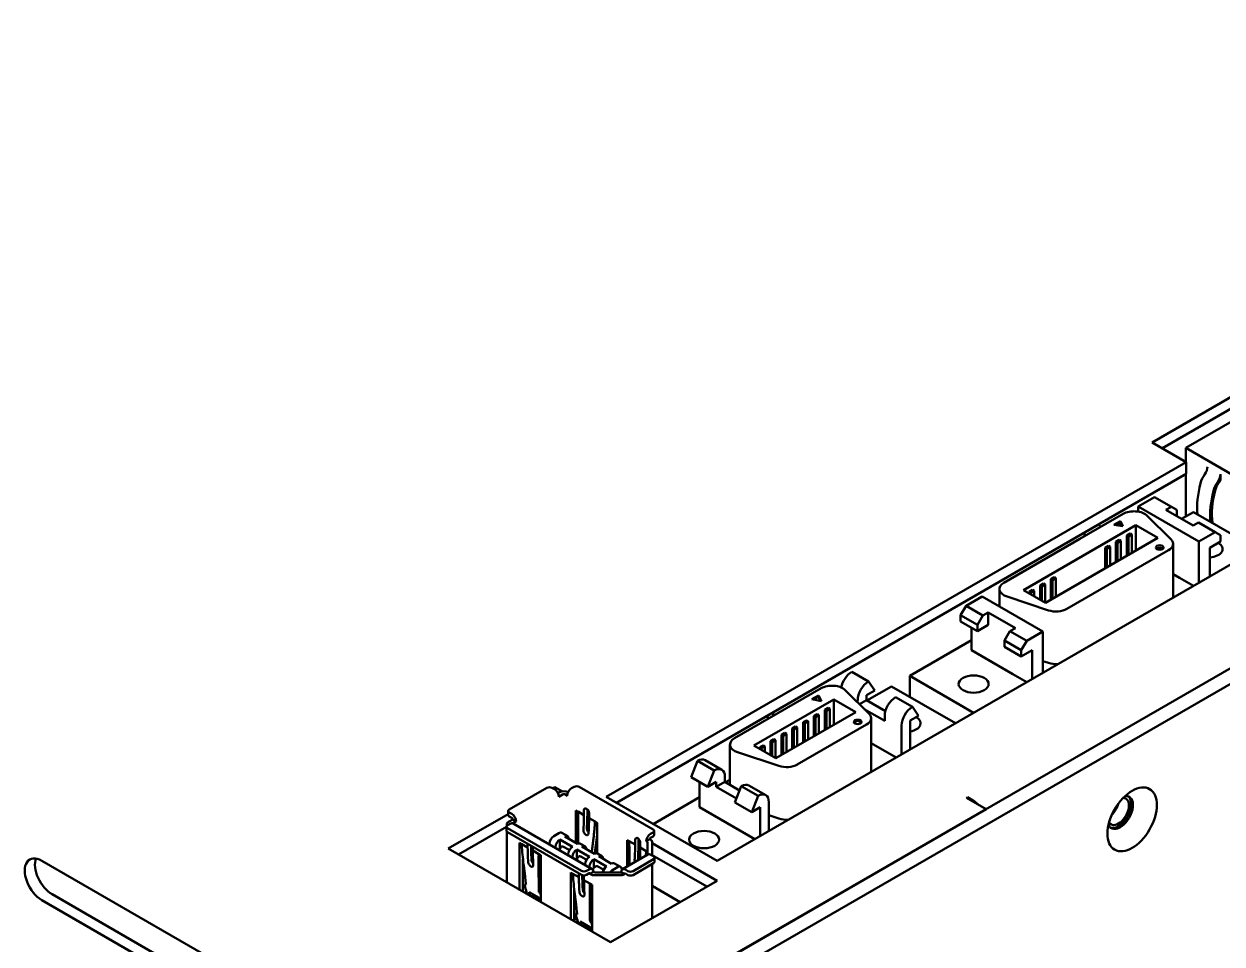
# Model space of a CAD drawing. Header units: millimetres. Extents: x 2121 to 4904, y 892 to 1933.
# Drawn here: x 3026 to 3100.4, y 1658.7 to 1715.9 of the extents above; entities that cross this region are included whole.
import ezdxf

# ---------------------------------------------------------------- set-up
doc = ezdxf.new("R2010")
doc.units = ezdxf.units.MM
doc.header["$LTSCALE"] = 1.8
doc.layers.add('외형선(ISO)', color=7, linetype='Continuous', lineweight=50)

msp = doc.modelspace()

# ---------------------------------------------------------------- linework, layer by layer
at = {"layer": '외형선(ISO)', "color": 7}
for p, q in [((3069.485, 1657.741), (3170.301, 1715.947)), ((3070.333, 1657.251), (3171.149, 1715.457)), ((3096.081, 1689.937), (3116.233, 1701.572)), ((3116.233, 1700.837), (3096.717, 1689.569)), ((3125.249, 1696.367), (3069.034, 1663.911)), ((3098.167, 1689.586), (3101.198, 1691.336)), ((3098.202, 1688.712), (3096.081, 1689.937)), ((3098.167, 1689.586), (3105.01, 1685.635)), ((3098.167, 1688.732), (3098.167, 1689.586)), ((3062.14, 1667.891), (3098.202, 1688.712)), ((3098.202, 1687.977), (3098.202, 1688.712)), ((3098.202, 1687.977), (3062.776, 1667.524)), ((3098.167, 1685.322), (3098.167, 1687.957)), ((3100.322, 1687.953), (3100.322, 1687.598)), ((3095.219, 1685.954), (3096.229, 1686.537)), ((3097.273, 1685.934), (3096.229, 1686.537)), ((3091.582, 1683.932), (3094.276, 1685.487)), ((3098.991, 1683.776), (3095.219, 1685.954)), ((3095.219, 1685.626), (3095.219, 1685.954)), ((3095.775, 1685.373), (3097.254, 1683.894)), ((3096.937, 1685.74), (3097.273, 1685.934)), ((3096.937, 1685.74), (3098.62, 1684.768)), ((3097.273, 1685.934), (3097.61, 1685.74)), ((3097.61, 1685.74), (3097.61, 1685.351)), ((3098.654, 1685.604), (3097.913, 1685.176)), ((3101.762, 1683.809), (3098.654, 1685.604)), ((3088.08, 1680.754), (3095.066, 1684.787)), ((3094.111, 1685.041), (3093.702, 1684.805)), ((3094.26, 1684.719), (3093.702, 1684.805)), ((3094.111, 1684.885), (3093.915, 1684.772)), ((3094.111, 1685.041), (3094.26, 1684.719)), ((3094.111, 1684.885), (3094.111, 1685.041)), ((3094.111, 1684.885), (3094.182, 1684.731)), ((3095.066, 1684.787), (3096.432, 1683.998)), ((3095.066, 1684.787), (3095.066, 1683.21)), ((3098.957, 1684.962), (3098.62, 1684.768)), ((3100.001, 1684.359), (3098.957, 1684.962)), ((3086.868, 1681.21), (3091.582, 1683.932)), ((3096.432, 1683.998), (3089.446, 1679.965)), ((3091.881, 1684.104), (3091.881, 1684.328)), ((3093.824, 1683.759), (3094.036, 1683.881)), ((3094.036, 1683.881), (3094.142, 1683.82)), ((3094.498, 1684.148), (3094.709, 1684.27)), ((3094.498, 1682.882), (3094.498, 1684.148)), ((3094.604, 1684.087), (3094.498, 1684.148)), ((3094.815, 1684.209), (3094.604, 1684.087)), ((3094.604, 1682.943), (3094.604, 1684.087)), ((3094.709, 1684.27), (3094.815, 1684.209)), ((3094.815, 1684.209), (3094.815, 1683.065)), ((3098.991, 1683.776), (3100.001, 1684.359)), ((3100.001, 1684.359), (3100.338, 1684.165)), ((3100.338, 1684.165), (3100.338, 1683.776)), ((3093.151, 1683.37), (3093.362, 1683.493)), ((3093.151, 1682.104), (3093.151, 1683.37)), ((3093.257, 1683.309), (3093.151, 1683.37)), ((3093.468, 1683.432), (3093.257, 1683.309)), ((3093.257, 1682.165), (3093.257, 1683.309)), ((3093.362, 1683.493), (3093.468, 1683.432)), ((3093.468, 1683.432), (3093.468, 1682.287)), ((3093.824, 1682.493), (3093.824, 1683.759)), ((3093.93, 1683.698), (3093.824, 1683.759)), ((3094.142, 1683.82), (3093.93, 1683.698)), ((3093.93, 1682.554), (3093.93, 1683.698)), ((3094.142, 1683.82), (3094.142, 1682.676)), ((3097.102, 1683.23), (3094.95, 1681.987)), ((3097.381, 1680.353), (3097.381, 1683.619)), ((3098.991, 1681.207), (3098.991, 1683.776)), ((3100.338, 1683.776), (3099.664, 1683.387)), ((3099.664, 1683.387), (3099.664, 1681.595)), ((3094.95, 1681.987), (3090.777, 1679.578)), ((3097.788, 1681.515), (3097.381, 1681.75)), ((3089.11, 1681.037), (3089.321, 1681.159)), ((3089.11, 1681.037), (3089.215, 1680.976)), ((3089.11, 1680.159), (3089.11, 1681.037)), ((3089.215, 1680.976), (3089.427, 1681.098)), ((3089.215, 1680.976), (3089.215, 1680.098)), ((3089.427, 1681.098), (3089.321, 1681.159)), ((3089.427, 1679.976), (3089.427, 1681.098)), ((3089.783, 1681.426), (3089.995, 1681.548)), ((3089.889, 1681.365), (3089.783, 1681.426)), ((3089.783, 1680.16), (3089.783, 1681.426)), ((3090.1, 1681.487), (3089.889, 1681.365)), ((3089.889, 1680.221), (3089.889, 1681.365)), ((3089.995, 1681.548), (3090.1, 1681.487)), ((3090.1, 1681.487), (3090.1, 1680.343)), ((3098.657, 1681.014), (3097.788, 1681.515)), ((3084.51, 1679.771), (3085.52, 1680.354)), ((3085.52, 1680.354), (3089.292, 1678.177)), ((3086.589, 1679.737), (3086.589, 1680.821)), ((3089.627, 1679.49), (3087.065, 1680.344)), ((3089.446, 1679.965), (3088.08, 1680.754)), ((3088.436, 1680.648), (3088.648, 1680.771)), ((3088.436, 1680.648), (3088.542, 1680.587)), ((3088.436, 1680.548), (3088.436, 1680.648)), ((3088.542, 1680.587), (3088.753, 1680.71)), ((3088.542, 1680.587), (3088.542, 1680.487)), ((3088.753, 1680.71), (3088.648, 1680.771)), ((3088.753, 1680.365), (3088.753, 1680.71)), ((3084.173, 1679.188), (3084.51, 1679.771)), ((3084.51, 1679.771), (3085.554, 1679.168)), ((3085.217, 1678.585), (3084.173, 1679.188)), ((3084.173, 1678.799), (3084.173, 1679.188)), ((3084.173, 1678.799), (3085.217, 1678.196)), ((3085.554, 1679.168), (3085.217, 1678.585)), ((3085.554, 1679.168), (3085.891, 1679.363)), ((3087.575, 1678.39), (3085.891, 1679.363)), ((3085.891, 1679.363), (3085.891, 1678.585)), ((3084.847, 1677.01), (3084.847, 1678.41)), ((3085.217, 1678.196), (3085.217, 1678.585)), ((3085.891, 1678.585), (3085.217, 1678.196)), ((3087.238, 1678.196), (3086.901, 1677.613)), ((3087.575, 1678.39), (3087.238, 1678.196)), ((3087.238, 1678.196), (3088.282, 1677.593)), ((3088.282, 1677.593), (3089.292, 1678.177)), ((3089.292, 1678.177), (3089.292, 1675.607)), ((3084.847, 1677.632), (3081.008, 1675.416)), ((3086.901, 1677.613), (3086.901, 1677.224)), ((3087.945, 1677.01), (3086.901, 1677.613)), ((3087.945, 1676.621), (3086.901, 1677.224)), ((3087.945, 1677.01), (3088.282, 1677.593)), ((3087.416, 1675.527), (3084.847, 1677.01)), ((3087.945, 1676.621), (3087.945, 1677.01)), ((3088.619, 1677.01), (3087.945, 1676.621)), ((3088.619, 1675.218), (3088.619, 1677.01)), ((3077.404, 1675.668), (3078.448, 1675.065)), ((3089.627, 1676.224), (3089.292, 1676.336)), ((3078.448, 1675.065), (3078.836, 1674.512)), ((3081.008, 1675.416), (3084.116, 1673.621)), ((3081.008, 1675.416), (3081.008, 1674.114)), ((3088.285, 1675.025), (3087.416, 1675.527)), ((3070.114, 1671.537), (3075.503, 1674.648)), ((3074.929, 1673.966), (3075.333, 1674.199)), ((3075.333, 1674.199), (3075.535, 1673.849)), ((3075.333, 1674.121), (3075.333, 1674.199)), ((3077.001, 1674.534), (3078.48, 1673.055)), ((3078.836, 1674.512), (3078.313, 1674.21)), ((3078.313, 1674.21), (3078.313, 1673.899)), ((3078.347, 1673.879), (3079.88, 1674.765)), ((3079.88, 1674.765), (3083.857, 1672.469)), ((3071.327, 1671.081), (3076.292, 1673.948)), ((3075.535, 1673.849), (3074.929, 1673.966)), ((3075.03, 1673.946), (3075.333, 1674.121)), ((3075.333, 1674.121), (3075.484, 1673.859)), ((3075.724, 1673.309), (3075.936, 1673.431)), ((3075.936, 1673.431), (3076.041, 1673.37)), ((3076.292, 1673.948), (3076.292, 1672.371)), ((3076.292, 1673.948), (3077.658, 1673.159)), ((3077.774, 1673.761), (3077.774, 1673.899)), ((3078.313, 1673.899), (3077.884, 1673.651)), ((3078.313, 1673.899), (3079.498, 1673.214)), ((3081.175, 1673.49), (3080.131, 1674.093)), ((3081.564, 1672.937), (3081.175, 1673.49)), ((3084.116, 1673.621), (3084.984, 1673.12)), ((3072.084, 1672.898), (3072.277, 1672.786)), ((3072.524, 1672.929), (3072.524, 1673.152)), ((3077.658, 1673.159), (3072.693, 1670.293)), ((3075.051, 1672.92), (3075.262, 1673.042)), ((3075.051, 1672.92), (3075.156, 1672.859)), ((3075.051, 1671.654), (3075.051, 1672.92)), ((3075.156, 1672.859), (3075.368, 1672.981)), ((3075.156, 1671.715), (3075.156, 1672.859)), ((3075.262, 1673.042), (3075.368, 1672.981)), ((3075.368, 1672.981), (3075.368, 1671.837)), ((3075.724, 1673.309), (3075.83, 1673.248)), ((3075.724, 1672.043), (3075.724, 1673.309)), ((3075.83, 1673.248), (3076.041, 1673.37)), ((3075.83, 1672.104), (3075.83, 1673.248)), ((3076.041, 1673.37), (3076.041, 1672.226)), ((3079.458, 1672.615), (3078.185, 1673.35)), ((3078.608, 1669.514), (3078.608, 1672.78)), ((3079.458, 1672.926), (3079.458, 1672.615)), ((3081.041, 1672.635), (3081.564, 1672.937)), ((3073.704, 1672.143), (3073.915, 1672.265)), ((3073.704, 1672.143), (3073.809, 1672.082)), ((3073.704, 1670.876), (3073.704, 1672.143)), ((3073.809, 1672.082), (3074.021, 1672.204)), ((3073.809, 1670.938), (3073.809, 1672.082)), ((3073.915, 1672.265), (3074.021, 1672.204)), ((3074.021, 1672.204), (3074.021, 1671.06)), ((3078.329, 1672.391), (3074.023, 1669.905)), ((3074.377, 1672.531), (3074.589, 1672.654)), ((3074.377, 1672.531), (3074.483, 1672.47)), ((3074.377, 1671.265), (3074.377, 1672.531)), ((3074.483, 1672.47), (3074.694, 1672.593)), ((3074.483, 1671.326), (3074.483, 1672.47)), ((3074.589, 1672.654), (3074.694, 1672.593)), ((3074.694, 1672.593), (3074.694, 1671.449)), ((3080.502, 1672.324), (3080.502, 1670.532)), ((3081.041, 1672.635), (3081.041, 1670.843)), ((3072.357, 1671.365), (3072.568, 1671.487)), ((3072.357, 1671.365), (3072.462, 1671.304)), ((3072.357, 1670.487), (3072.357, 1671.365)), ((3072.462, 1671.304), (3072.674, 1671.426)), ((3072.462, 1670.426), (3072.462, 1671.304)), ((3072.568, 1671.487), (3072.674, 1671.426)), ((3072.674, 1671.426), (3072.674, 1670.304)), ((3073.03, 1671.754), (3073.242, 1671.876)), ((3073.03, 1671.754), (3073.136, 1671.693)), ((3073.03, 1670.488), (3073.03, 1671.754)), ((3073.136, 1671.693), (3073.347, 1671.815)), ((3073.136, 1670.549), (3073.136, 1671.693)), ((3073.242, 1671.876), (3073.347, 1671.815)), ((3073.347, 1671.815), (3073.347, 1670.671)), ((3078.608, 1671.24), (3080.168, 1670.339)), ((3069.835, 1668.648), (3069.835, 1671.148)), ((3072.874, 1669.818), (3070.312, 1670.672)), ((3072.693, 1670.293), (3071.327, 1671.081)), ((3071.683, 1670.976), (3071.895, 1671.098)), ((3071.683, 1670.976), (3071.789, 1670.915)), ((3071.683, 1670.876), (3071.683, 1670.976)), ((3071.789, 1670.915), (3072, 1671.037)), ((3071.789, 1670.815), (3071.789, 1670.915)), ((3071.895, 1671.098), (3072, 1671.037)), ((3072, 1671.037), (3072, 1670.693)), ((3067.42, 1669.126), (3067.809, 1670.128)), ((3067.809, 1670.128), (3068.853, 1669.526)), ((3069.329, 1669.573), (3068.285, 1670.176)), ((3068.464, 1668.524), (3067.42, 1669.126)), ((3068.853, 1669.526), (3068.464, 1668.524)), ((3069.527, 1669.137), (3069.527, 1668.826)), ((3069.56, 1668.806), (3069.835, 1668.965)), ((3056.121, 1667.111), (3058.454, 1668.458)), ((3058.931, 1668.366), (3058.772, 1668.458)), ((3058.825, 1668.427), (3058.958, 1668.504)), ((3058.958, 1668.504), (3059.418, 1668.238)), ((3058.958, 1668.504), (3058.958, 1668.349)), ((3060.151, 1668.519), (3059.992, 1668.427)), ((3060.469, 1668.519), (3065.057, 1665.871)), ((3067.944, 1668.824), (3067.944, 1667.251)), ((3068.988, 1668.826), (3068.464, 1668.524)), ((3068.988, 1668.515), (3069.527, 1668.826)), ((3068.988, 1668.515), (3068.988, 1668.826)), ((3070.241, 1667.791), (3068.988, 1668.515)), ((3069.527, 1668.826), (3070.438, 1668.299)), ((3070.148, 1667.551), (3070.537, 1668.554)), ((3071.581, 1667.951), (3070.537, 1668.554)), ((3072.057, 1667.998), (3071.013, 1668.601)), ((3059.25, 1668.182), (3059.143, 1668.121)), ((3059.462, 1668.06), (3059.196, 1667.907)), ((3059.727, 1667.968), (3059.568, 1668.06)), ((3069.034, 1663.911), (3062.14, 1667.891)), ((3065.058, 1666.207), (3067.944, 1667.873)), ((3071.192, 1666.949), (3070.148, 1667.551)), ((3071.581, 1667.951), (3071.192, 1666.949)), ((3072.254, 1665.77), (3072.254, 1667.562)), ((3084.546, 1667.845), (3084.599, 1667.876)), ((3085.766, 1667.141), (3084.546, 1667.845)), ((3084.599, 1667.876), (3084.918, 1667.692)), ((3084.599, 1667.815), (3084.599, 1667.876)), ((3052.329, 1664.676), (3056.055, 1666.828)), ((3056.055, 1667.019), (3056.055, 1666.774)), ((3056.28, 1666.835), (3056.121, 1666.927)), ((3060.257, 1667.049), (3060.257, 1665.026)), ((3060.39, 1666.973), (3060.257, 1667.049)), ((3060.761, 1666.762), (3060.39, 1666.976)), ((3060.761, 1667.065), (3060.761, 1666.762)), ((3060.973, 1667.115), (3060.973, 1666.881)), ((3061.079, 1666.578), (3061.079, 1666.881)), ((3071.381, 1665.266), (3067.944, 1667.251)), ((3085.766, 1667.141), (3069.22, 1657.588)), ((3071.192, 1666.949), (3071.716, 1667.251)), ((3071.716, 1665.459), (3071.716, 1667.251)), ((3072.874, 1666.552), (3072.254, 1666.758)), ((3055.949, 1666.032), (3052.965, 1664.309)), ((3055.949, 1666.039), (3055.949, 1665.794)), ((3055.958, 1666.192), (3055.958, 1666.076)), ((3056.015, 1666.131), (3056.174, 1666.223)), ((3056.068, 1666.345), (3056.333, 1666.498)), ((3056.28, 1666.59), (3056.121, 1666.682)), ((3056.545, 1666.376), (3056.333, 1666.498)), ((3056.333, 1666.253), (3056.545, 1666.376)), ((3056.361, 1666.241), (3061.267, 1663.409)), ((3061.078, 1666.545), (3060.967, 1666.609)), ((3061.45, 1666.364), (3061.079, 1666.578)), ((3061.448, 1666.331), (3061.448, 1666.331)), ((3061.583, 1666.284), (3061.45, 1666.361)), ((3061.45, 1666.361), (3061.45, 1666.361)), ((3061.583, 1664.383), (3061.583, 1666.284)), ((3055.958, 1665.757), (3055.958, 1662.581)), ((3056.015, 1665.947), (3060.602, 1663.299)), ((3056.015, 1665.702), (3060.602, 1663.054)), ((3059.194, 1665.639), (3058.881, 1665.459)), ((3060.048, 1664.785), (3059.252, 1665.244)), ((3059.252, 1664.606), (3059.252, 1665.244)), ((3059.381, 1665.658), (3059.753, 1665.444)), ((3060.361, 1664.966), (3059.565, 1665.425)), ((3063.943, 1664.925), (3063.943, 1665.228)), ((3064.155, 1665.044), (3064.155, 1665.278)), ((3064.845, 1665.258), (3064.632, 1665.136)), ((3064.916, 1665.217), (3064.845, 1665.258)), ((3065.057, 1665.687), (3064.898, 1665.595)), ((3065.057, 1665.442), (3064.898, 1665.35)), ((3065.123, 1665.534), (3065.123, 1665.779)), ((3062.405, 1658.859), (3052.329, 1664.676)), ((3056.757, 1665.029), (3056.757, 1662.12)), ((3056.89, 1664.952), (3056.757, 1665.029)), ((3057.261, 1664.738), (3056.89, 1664.952)), ((3057.261, 1664.738), (3057.261, 1664.983)), ((3057.579, 1664.799), (3057.579, 1664.554)), ((3057.95, 1664.34), (3057.579, 1664.554)), ((3058.616, 1664.999), (3058.616, 1664.94)), ((3058.987, 1664.725), (3058.987, 1664.785)), ((3059.796, 1664.624), (3059.495, 1664.798)), ((3061.108, 1664.173), (3060.313, 1664.632)), ((3060.313, 1663.96), (3060.313, 1664.632)), ((3060.548, 1664.984), (3060.813, 1664.831)), ((3061.421, 1664.353), (3060.626, 1664.813)), ((3063.439, 1663.563), (3063.439, 1665.212)), ((3063.439, 1665.212), (3063.572, 1665.136)), ((3063.943, 1664.925), (3063.572, 1665.139)), ((3064.26, 1664.708), (3064.149, 1664.772)), ((3064.255, 1664.711), (3064.255, 1664.475)), ((3064.261, 1665.044), (3064.261, 1664.741)), ((3064.632, 1664.527), (3064.261, 1664.741)), ((3064.632, 1665.136), (3064.704, 1665.095)), ((3064.632, 1664.524), (3064.704, 1664.482)), ((3064.632, 1664.524), (3064.632, 1664.524)), ((3064.704, 1665.095), (3064.704, 1664.293)), ((3065.004, 1664.248), (3065.004, 1665.095)), ((3065.004, 1665.013), (3069.034, 1662.686)), ((3027.058, 1663.926), (3051.454, 1649.842)), ((3056.969, 1664.029), (3056.969, 1661.997)), ((3058.083, 1664.263), (3057.95, 1664.34)), ((3058.083, 1661.354), (3058.083, 1664.263)), ((3059.783, 1664.326), (3059.783, 1664.266)), ((3060.048, 1664.113), (3060.048, 1664.173)), ((3060.33, 1663.95), (3060.33, 1663.952)), ((3060.854, 1664.013), (3060.567, 1664.179)), ((3062.169, 1663.56), (3061.374, 1664.02)), ((3061.374, 1663.487), (3061.374, 1664.02)), ((3061.609, 1664.372), (3061.874, 1664.219)), ((3062.482, 1663.741), (3061.686, 1664.2)), ((3062.669, 1663.76), (3063.041, 1663.545)), ((3064.737, 1664.312), (3063.146, 1663.394)), ((3063.81, 1663.283), (3065.083, 1664.018)), ((3063.81, 1663.038), (3065.083, 1663.773)), ((3064.924, 1664.294), (3065.083, 1664.202)), ((3068.398, 1662.319), (3065.004, 1664.278)), ((3065.149, 1664.11), (3065.149, 1663.865)), ((3059.939, 1660.283), (3059.939, 1663.191)), ((3059.939, 1663.191), (3060.072, 1663.115)), ((3060.443, 1662.901), (3060.072, 1663.115)), ((3060.443, 1663.146), (3060.443, 1662.901)), ((3060.655, 1663.031), (3060.655, 1663.026)), ((3060.761, 1662.717), (3060.761, 1663.016)), ((3060.843, 1663.713), (3060.843, 1663.654)), ((3060.92, 1663.299), (3061.079, 1663.39)), ((3060.92, 1663.054), (3061.079, 1663.146)), ((3061.108, 1663.5), (3061.108, 1663.56)), ((3061.132, 1663.115), (3061.344, 1663.237)), ((3061.203, 1663.074), (3061.132, 1663.115)), ((3061.344, 1663.237), (3061.416, 1663.196)), ((3061.416, 1663.196), (3063.023, 1663.196)), ((3063.023, 1663.023), (3061.416, 1663.023)), ((3061.928, 1663.393), (3061.613, 1663.575)), ((3062.54, 1663.346), (3062.853, 1663.527)), ((3063.023, 1663.196), (3063.068, 1663.222)), ((3063.068, 1663.222), (3063.28, 1663.1)), ((3063.118, 1663.374), (3063.118, 1663.373)), ((3063.28, 1663.1), (3063.235, 1663.074)), ((3063.333, 1663.375), (3063.492, 1663.283)), ((3063.333, 1663.13), (3063.492, 1663.038)), ((3065.004, 1663.727), (3065.004, 1660.359)), ((3061.132, 1662.503), (3060.761, 1662.717)), ((3061.132, 1662.503), (3061.203, 1662.461)), ((3061.274, 1659.512), (3061.274, 1662.431)), ((3069.034, 1662.686), (3062.405, 1658.859)), ((3065.004, 1662.356), (3066.732, 1661.357)), ((3027.695, 1661.844), (3052.09, 1647.76)), ((3057.345, 1661.976), (3057.981, 1661.609)), ((3057.453, 1661.718), (3057.593, 1661.769)), ((3057.642, 1661.804), (3057.594, 1661.776)), ((3057.958, 1661.978), (3058.083, 1662.071)), ((3060.151, 1660.16), (3060.151, 1662.192)), ((3051.454, 1647.392), (3027.058, 1661.477)), ((3060.313, 1660.636), (3060.313, 1660.814)), ((3060.345, 1660.251), (3060.151, 1660.362)), ((3060.31, 1660.344), (3060.247, 1660.307)), ((3060.313, 1660.613), (3060.313, 1660.613)), ((3060.33, 1660.649), (3060.33, 1660.691)), ((3060.33, 1660.259), (3060.33, 1660.29)), ((3060.527, 1660.139), (3061.163, 1659.772)), ((3061.14, 1660.141), (3061.274, 1660.24)), ((3060.635, 1659.881), (3060.775, 1659.932))]:
    msp.add_line(p, q, dxfattribs=at)
for centre, major_axis, start_param, end_param in [((3099.11, 1688.186), (0.286, 0.495), 4.57251, 5.497787), ((3099.821, 1687.507), (0.55, 0.952), 1.430917, 2.007129), ((3099.918, 1687.72), (0.286, 0.495), 4.57251, 5.497787), ((3099.918, 1687.72), (-0.359, -0.622), 1.430917, 1.705653), ((3102.352, 1687.905), (2.455, 4.251), 2.007129, 2.469549), ((3103.161, 1687.438), (2.455, 4.251), 2.007129, 2.469549), ((3103.161, 1687.438), (-2.381, -4.124), 5.148721, 5.650857), ((3100.629, 1687.04), (0.55, 0.952), 1.430917, 2.007129), ((3100.629, 1687.04), (-0.476, -0.825), 4.57251, 5.148721), ((3094.95, 1685.098), (-0.953, 0), 3.665191, 5.497787), ((3105.006, 1687.57), (-13.125, 0), 0.368888, 0.391583), ((3096.429, 1683.619), (0.952, 0), 5.497787, 6.806784), ((3096.549, 1683.242), (-0.238, 0), 3.742857, 5.681921), ((3099.53, 1683.309), (0.933, 0), 4.857202, 7.068583), ((3087.541, 1680.821), (-0.952, 0), 5.497787, 7.330383), ((3096.429, 1680.353), (0.952, 0), 6.134698, 6.283185), ((3090.103, 1679.967), (0.952, 0), 4.18879, 5.497787), ((3077.404, 1674.89), (0.476, 0.825), 0.785398, 2.11511), ((3090.103, 1676.7), (-0.953, 0), 1.047198, 1.719284), ((3078.448, 1674.287), (0.476, 0.825), 0.785398, 2.356194), ((3084.982, 1674.91), (-0.933, 0), 3.926991, 7.068583), ((3084.982, 1674.91), (0.933, 0), 3.926991, 7.068583), ((3076.176, 1674.259), (0.952, 0), 0.523599, 2.356194), ((3080.131, 1673.315), (0.476, 0.825), 0.785398, 2.356194), ((3081.175, 1672.713), (-0.476, -0.825), 3.926991, 5.497787), ((3077.655, 1672.78), (0.952, 0), 5.497787, 6.806784), ((3080.756, 1672.47), (0.933, 0), 5.022283, 7.068583), ((3077.775, 1672.481), (-0.238, 0), 3.428349, 5.996429), ((3070.788, 1671.148), (-0.952, 0), 5.497787, 7.330383), ((3067.809, 1669.351), (0.476, 0.825), 0, 0.785398), ((3073.35, 1670.294), (-0.953, 0), 1.047198, 2.356194), ((3068.853, 1668.748), (0.476, 0.825), 5.497787, 7.068583), ((3077.655, 1669.514), (0.953, 0), 6.134698, 6.283185), ((3058.613, 1668.366), (-0.225, 0), 3.926991, 5.497787), ((3058.931, 1668.06), (0.187, -0.325), 0.785398, 2.356194), ((3059.515, 1668.029), (0.375, 0), 0.785398, 2.356194), ((3059.992, 1668.121), (0.188, 0.325), 0.785398, 2.356194), ((3060.31, 1668.427), (-0.225, 0), 3.926991, 5.497787), ((3070.537, 1667.776), (0.476, 0.825), 0, 0.785398), ((3059.515, 1668.029), (0.075, 0), 0.785398, 2.356194), ((3071.581, 1667.173), (0.476, 0.825), 5.497787, 7.068583), ((3084.918, 1666.651), (-0.637, 1.104), 5.153086, 5.497787), ((3094.092, 1666.927), (-0.563, -0.974), 5.896497, 9.811467), ((3093.986, 1666.988), (0.461, 0.799), 2.816276, 6.608502), ((3093.986, 1666.988), (-0.562, -0.974), 0.094421, 3.047172), ((3093.35, 1667.356), (0.461, 0.799), 4.265679, 5.159099), ((3056.28, 1667.019), (-0.225, 0), 5.497787, 7.068583), ((3056.28, 1666.774), (-0.225, 0), 0, 0.785398), ((3056.28, 1666.529), (-0.188, 0.325), 3.926991, 5.497787), ((3060.92, 1666.973), (-0.113, 0.195), 3.926991, 7.068583), ((3056.333, 1666.192), (-0.375, 0), 5.497787, 6.670674), ((3056.174, 1666.039), (-0.225, 0), 5.497787, 7.068583), ((3056.174, 1665.917), (0.187, 0.325), 0, 0.785398), ((3056.28, 1666.529), (0.0375, -0.065), 0.785398, 2.356194), ((3073.35, 1667.028), (-0.953, 0), 1.047198, 1.719284), ((3056.174, 1665.794), (-0.225, 0), 0, 0.785398), ((3058.881, 1665.153), (0.188, 0.325), 0.785398, 2.356194), ((3059.252, 1664.938), (-0.187, -0.325), 3.926991, 5.497787), ((3059.194, 1665.333), (0.187, 0.325), 0, 0.785398), ((3059.565, 1665.119), (0.187, 0.325), 5.497787, 7.068583), ((3064.102, 1665.136), (-0.113, 0.195), 3.926991, 7.068583), ((3064.898, 1665.289), (-0.187, -0.325), 3.926991, 5.497787), ((3064.898, 1665.289), (0.0375, 0.065), 0.785398, 2.356194), ((3064.898, 1665.779), (0.225, 0), 5.497787, 7.068583), ((3064.898, 1665.534), (0.225, 0), 5.497787, 6.283185), ((3060.048, 1664.479), (0.188, 0.325), 0.785398, 2.356194), ((3060.313, 1664.326), (-0.187, -0.325), 3.926991, 5.497787), ((3060.361, 1664.66), (0.187, 0.325), 0, 0.785398), ((3060.626, 1664.507), (0.187, 0.325), 5.497787, 7.068583), ((3064.704, 1665.095), (0.3, 0), 0, 0.785398), ((3027.058, 1662.702), (-0.75, 1.299), 5.497787, 8.63938), ((3027.695, 1663.069), (0.75, -1.299), 3.579742, 5.497787), ((3061.108, 1663.867), (0.188, 0.325), 0.785398, 2.356194), ((3061.374, 1663.713), (-0.187, -0.325), 3.926991, 5.497787), ((3061.421, 1664.047), (0.187, 0.325), 0, 0.785398), ((3061.686, 1663.894), (0.187, 0.325), 5.497787, 7.068583), ((3062.482, 1663.435), (0.187, 0.325), 0, 0.785398), ((3064.924, 1663.988), (-0.187, 0.325), 5.497787, 6.283185), ((3064.924, 1664.11), (0.225, 0), 5.497787, 7.068583), ((3064.924, 1663.865), (0.225, 0), 5.497787, 6.283185), ((3060.761, 1663.39), (-0.225, 0), 0.785398, 2.356194), ((3060.761, 1663.146), (0.225, 0), 3.926991, 5.497787), ((3061.079, 1663.084), (0.187, 0.325), 5.497787, 7.068583), ((3061.079, 1663.084), (0.0375, 0.065), 5.497787, 7.068583), ((3061.416, 1663.196), (-0.3, 0), 0.785398, 1.570796), ((3062.169, 1663.254), (0.188, 0.325), 0.785398, 2.062695), ((3062.54, 1663.04), (-0.187, -0.325), 3.926991, 4.559778), ((3062.853, 1663.221), (0.187, 0.325), 5.497787, 7.068583), ((3063.023, 1663.196), (-0.3, 0), 1.570796, 2.356194), ((3063.333, 1663.069), (-0.188, 0.325), 5.497787, 7.068583), ((3063.333, 1663.069), (-0.0375, 0.065), 5.497787, 7.068583), ((3063.651, 1663.375), (-0.225, 0), 0.785398, 2.356194), ((3063.651, 1663.13), (0.225, 0), 3.926991, 5.497787), ((3061.416, 1662.584), (-0.3, 0), 0.785398, 1.078803)]:
    msp.add_ellipse(centre, major_axis=major_axis, ratio=0.57735, start_param=start_param, end_param=end_param, dxfattribs=at)
for centre, major_axis in [((3096.549, 1683.397), (-0.238, 0)), ((3077.775, 1672.558), (-0.238, 0)), ((3094.835, 1666.498), (1.087, 1.884)), ((3068.229, 1665.238), (-0.933, 0))]:
    msp.add_ellipse(centre, major_axis=major_axis, ratio=0.57735, dxfattribs=at)
for points, knots in [([(3060.39, 1666.973), (3060.392, 1666.902), (3060.394, 1666.836), (3060.396, 1666.774), (3060.397, 1666.712), (3060.399, 1666.654), (3060.4, 1666.6), (3060.401, 1666.546), (3060.402, 1666.495), (3060.403, 1666.449), (3060.403, 1666.425), (3060.404, 1666.403), (3060.404, 1666.382), (3060.404, 1666.371), (3060.404, 1666.361), (3060.405, 1666.351), (3060.405, 1666.346), (3060.405, 1666.341), (3060.405, 1666.336), (3060.405, 1666.332), (3060.405, 1666.328), (3060.405, 1666.324), (3060.405, 1666.29), (3060.406, 1666.245), (3060.406, 1666.205), (3060.407, 1666.134), (3060.407, 1666.063), (3060.407, 1665.992), (3060.407, 1665.937), (3060.406, 1665.882), (3060.406, 1665.827), (3060.405, 1665.772), (3060.405, 1665.717), (3060.404, 1665.664), (3060.404, 1665.663), (3060.404, 1665.662), (3060.404, 1665.661), (3060.403, 1665.607), (3060.402, 1665.552), (3060.4, 1665.497), (3060.4, 1665.469), (3060.399, 1665.441), (3060.398, 1665.413), (3060.398, 1665.399), (3060.398, 1665.385), (3060.397, 1665.37), (3060.397, 1665.357), (3060.396, 1665.344), (3060.396, 1665.33), (3060.396, 1665.329), (3060.396, 1665.328), (3060.396, 1665.328), (3060.395, 1665.3), (3060.394, 1665.271), (3060.394, 1665.243), (3060.393, 1665.24), (3060.393, 1665.237), (3060.393, 1665.234), (3060.393, 1665.207), (3060.392, 1665.181), (3060.392, 1665.156), (3060.392, 1665.152), (3060.392, 1665.149), (3060.392, 1665.145), (3060.391, 1665.116), (3060.391, 1665.088), (3060.391, 1665.061), (3060.39, 1665.035), (3060.39, 1665.008), (3060.39, 1664.984), (3060.39, 1664.983), (3060.39, 1664.983), (3060.39, 1664.983), (3060.39, 1664.982), (3060.39, 1664.982), (3060.39, 1664.981)], [0.0020053, 0.0020053, 0.0020053, 0.0020053, 0.0643799, 0.0643799, 0.0643799, 0.1267546, 0.1267546, 0.1267546, 0.1891293, 0.1891293, 0.1891293, 0.2203166, 0.2203166, 0.2203166, 0.2359103, 0.2359103, 0.2359103, 0.2437071, 0.2437071, 0.2437071, 0.2498717, 0.2498717, 0.2498717, 0.2952048, 0.2952048, 0.2952048, 0.3762533, 0.3762533, 0.3762533, 0.438628, 0.438628, 0.438628, 0.5000008, 0.5000008, 0.5000008, 0.5010026, 0.5010026, 0.5010026, 0.5633773, 0.5633773, 0.5633773, 0.5945646, 0.5945646, 0.5945646, 0.6101583, 0.6101583, 0.6101583, 0.6249943, 0.6249943, 0.6249943, 0.625752, 0.625752, 0.625752, 0.6537316, 0.6537316, 0.6537316, 0.6569393, 0.6569393, 0.6569393, 0.6840557, 0.6840557, 0.6840557, 0.6881266, 0.6881266, 0.6881266, 0.719314, 0.719314, 0.719314, 0.7500016, 0.7500016, 0.7500016, 0.7505013, 0.7505013, 0.7505013, 0.751211, 0.751211, 0.751211, 0.751211]), ([(3060.761, 1666.762), (3060.755, 1666.516), (3060.75, 1666.273), (3060.735, 1665.938), (3060.732, 1665.88), (3060.729, 1665.821)], [-0.9988847, -0.9988847, -0.9988847, -0.9988847, -0.75, -0.75, -0.7002284, -0.7002284, -0.7002284, -0.7002284]), ([(3061.047, 1665.638), (3061.05, 1665.697), (3061.053, 1665.754), (3061.068, 1666.089), (3061.074, 1666.332), (3061.079, 1666.578)], [0.7002284, 0.7002284, 0.7002284, 0.7002284, 0.75, 0.75, 0.9988847, 0.9988847, 0.9988847, 0.9988847]), ([(3061.249, 1664.453), (3061.25, 1664.464), (3061.251, 1664.475), (3061.252, 1664.485), (3061.252, 1664.486), (3061.252, 1664.486), (3061.252, 1664.486), (3061.254, 1664.509), (3061.257, 1664.534), (3061.26, 1664.559), (3061.263, 1664.585), (3061.266, 1664.611), (3061.269, 1664.638), (3061.269, 1664.642), (3061.27, 1664.645), (3061.27, 1664.649), (3061.273, 1664.673), (3061.276, 1664.697), (3061.279, 1664.722), (3061.279, 1664.725), (3061.28, 1664.728), (3061.28, 1664.731), (3061.283, 1664.757), (3061.287, 1664.785), (3061.291, 1664.811), (3061.291, 1664.812), (3061.291, 1664.812), (3061.291, 1664.813), (3061.293, 1664.827), (3061.294, 1664.839), (3061.296, 1664.851), (3061.298, 1664.865), (3061.3, 1664.878), (3061.301, 1664.891), (3061.305, 1664.918), (3061.308, 1664.944), (3061.312, 1664.97), (3061.319, 1665.023), (3061.325, 1665.074), (3061.331, 1665.125), (3061.331, 1665.126), (3061.332, 1665.127), (3061.332, 1665.128), (3061.338, 1665.178), (3061.344, 1665.23), (3061.35, 1665.281), (3061.356, 1665.333), (3061.362, 1665.385), (3061.367, 1665.437), (3061.379, 1665.54), (3061.389, 1665.643), (3061.399, 1665.746), (3061.399, 1665.747), (3061.399, 1665.749), (3061.399, 1665.75), (3061.4, 1665.754), (3061.4, 1665.757), (3061.4, 1665.761), (3061.401, 1665.766), (3061.401, 1665.77), (3061.401, 1665.775), (3061.402, 1665.785), (3061.403, 1665.794), (3061.404, 1665.804), (3061.406, 1665.824), (3061.408, 1665.845), (3061.41, 1665.867), (3061.414, 1665.911), (3061.418, 1665.959), (3061.422, 1666.01), (3061.426, 1666.061), (3061.431, 1666.115), (3061.435, 1666.174), (3061.44, 1666.232), (3061.445, 1666.294), (3061.45, 1666.361)], [0.2350896, 0.2350896, 0.2350896, 0.2350896, 0.2494987, 0.2494987, 0.2494987, 0.2499984, 0.2499984, 0.2499984, 0.280686, 0.280686, 0.280686, 0.3118734, 0.3118734, 0.3118734, 0.3159378, 0.3159378, 0.3159378, 0.3430607, 0.3430607, 0.3430607, 0.3462639, 0.3462639, 0.3462639, 0.3742481, 0.3742481, 0.3742481, 0.3750057, 0.3750057, 0.3750057, 0.3898417, 0.3898417, 0.3898417, 0.4054354, 0.4054354, 0.4054354, 0.4366227, 0.4366227, 0.4366227, 0.4989974, 0.4989974, 0.4989974, 0.4999992, 0.4999992, 0.4999992, 0.5613721, 0.5613721, 0.5613721, 0.6237468, 0.6237468, 0.6237468, 0.7484961, 0.7484961, 0.7484961, 0.7501283, 0.7501283, 0.7501283, 0.756293, 0.756293, 0.756293, 0.7640898, 0.7640898, 0.7640898, 0.7796835, 0.7796835, 0.7796835, 0.8108708, 0.8108708, 0.8108708, 0.8732455, 0.8732455, 0.8732455, 0.9356201, 0.9356201, 0.9356201, 0.9979948, 0.9979948, 0.9979948, 0.9979948]), ([(3060.729, 1665.821), (3060.728, 1665.81), (3060.728, 1665.798), (3060.731, 1665.771), (3060.734, 1665.755), (3060.744, 1665.713), (3060.755, 1665.686), (3060.78, 1665.637), (3060.795, 1665.615), (3060.822, 1665.584), (3060.832, 1665.573), (3060.855, 1665.554), (3060.866, 1665.546), (3060.877, 1665.54)], [0.000001, 0.000001, 0.000001, 0.000001, 0.00535377, 0.00535377, 0.01215161, 0.01215161, 0.02364563, 0.02364563, 0.0342391, 0.0342391, 0.04087624, 0.04087624, 0.04726548, 0.04726548, 0.04726548, 0.04726548]), ([(3060.877, 1665.54), (3060.888, 1665.533), (3060.9, 1665.528), (3060.923, 1665.521), (3060.934, 1665.519), (3060.962, 1665.518), (3060.979, 1665.522), (3061.008, 1665.539), (3061.021, 1665.553), (3061.036, 1665.581), (3061.04, 1665.593), (3061.045, 1665.616), (3061.046, 1665.626), (3061.047, 1665.638)], [0.000001, 0.000001, 0.000001, 0.000001, 0.0063895, 0.0063895, 0.01302584, 0.01302584, 0.0236187, 0.0236187, 0.03511235, 0.03511235, 0.04191001, 0.04191001, 0.04726258, 0.04726258, 0.04726258, 0.04726258]), ([(3060.941, 1665.944), (3060.941, 1665.933), (3060.941, 1665.921), (3060.943, 1665.894), (3060.946, 1665.878), (3060.957, 1665.835), (3060.967, 1665.809), (3060.993, 1665.76), (3061.007, 1665.738), (3061.032, 1665.709), (3061.041, 1665.7), (3061.05, 1665.692)], [0.000001, 0.000001, 0.000001, 0.000001, 0.00534263, 0.00534263, 0.0121357, 0.0121357, 0.02364499, 0.02364499, 0.03423541, 0.03423541, 0.03957696, 0.03957696, 0.03957696, 0.03957696]), ([(3061.441, 1664.364), (3061.448, 1664.44), (3061.456, 1664.517), (3061.469, 1664.646), (3061.475, 1664.699), (3061.485, 1664.778), (3061.488, 1664.805), (3061.495, 1664.858), (3061.498, 1664.884), (3061.516, 1665.018), (3061.53, 1665.124), (3061.557, 1665.347), (3061.571, 1665.463), (3061.583, 1665.579)], [0.1586199, 0.1586199, 0.1586199, 0.1586199, 0.25, 0.25, 0.3125, 0.3125, 0.34375, 0.34375, 0.375, 0.375, 0.5, 0.5, 0.6379817, 0.6379817, 0.6379817, 0.6379817]), ([(3056.89, 1664.952), (3056.91, 1664.68), (3056.927, 1664.469), (3056.94, 1664.32), (3056.941, 1664.317), (3056.941, 1664.316), (3056.941, 1664.313), (3056.961, 1664.101), (3056.984, 1663.887), (3057.009, 1663.684), (3057.019, 1663.602), (3057.03, 1663.519), (3057.042, 1663.435), (3057.044, 1663.415), (3057.047, 1663.396), (3057.05, 1663.374), (3057.054, 1663.348), (3057.057, 1663.322), (3057.061, 1663.297), (3057.064, 1663.27), (3057.067, 1663.244), (3057.071, 1663.219), (3057.071, 1663.216), (3057.071, 1663.214), (3057.072, 1663.211), (3057.075, 1663.185), (3057.078, 1663.16), (3057.08, 1663.135), (3057.082, 1663.123), (3057.083, 1663.11), (3057.085, 1663.098), (3057.086, 1663.086), (3057.087, 1663.074), (3057.088, 1663.063), (3057.093, 1663.018), (3057.098, 1662.969), (3057.103, 1662.917), (3057.106, 1662.89), (3057.108, 1662.863), (3057.111, 1662.835), (3057.112, 1662.82), (3057.114, 1662.806), (3057.115, 1662.791), (3057.116, 1662.784), (3057.117, 1662.777), (3057.118, 1662.769), (3057.118, 1662.765), (3057.118, 1662.762), (3057.119, 1662.758), (3057.119, 1662.754), (3057.12, 1662.752), (3057.12, 1662.746), (3057.138, 1662.58), (3057.155, 1662.479), (3057.163, 1662.438)], [0, 0, 0, 0, 0.246094, 0.246094, 0.246094, 0.25, 0.25, 0.25, 0.5, 0.5, 0.5, 0.600824, 0.600824, 0.600824, 0.625, 0.625, 0.625, 0.653849, 0.653849, 0.653849, 0.684059, 0.684059, 0.684059, 0.6875, 0.6875, 0.6875, 0.71875, 0.71875, 0.71875, 0.734375, 0.734375, 0.734375, 0.75, 0.75, 0.75, 0.8125, 0.8125, 0.8125, 0.84375, 0.84375, 0.84375, 0.859375, 0.859375, 0.859375, 0.867188, 0.867188, 0.867188, 0.871094, 0.871094, 0.871094, 0.875, 0.875, 0.875, 1, 1, 1, 1]), ([(3057.505, 1663.96), (3057.502, 1664.016), (3057.499, 1664.07), (3057.484, 1664.386), (3057.479, 1664.622), (3057.473, 1664.86)], [0.7002284, 0.7002284, 0.7002284, 0.7002284, 0.75, 0.75, 0.9977383, 0.9977383, 0.9977383, 0.9977383]), ([(3059.367, 1664.803), (3059.355, 1664.792), (3059.343, 1664.781), (3059.32, 1664.755), (3059.309, 1664.741), (3059.289, 1664.711), (3059.28, 1664.694), (3059.265, 1664.658), (3059.259, 1664.639), (3059.252, 1664.605), (3059.25, 1664.589), (3059.249, 1664.574)], [1.7577988, 1.7577988, 1.7577988, 1.7577988, 1.8774779, 1.8774779, 1.9971571, 1.9971571, 2.1168362, 2.1168362, 2.2365154, 2.2365154, 2.3248686, 2.3248686, 2.3248686, 2.3248686]), ([(3059.367, 1664.803), (3059.371, 1664.806), (3059.375, 1664.809), (3059.393, 1664.819), (3059.413, 1664.823), (3059.451, 1664.818), (3059.475, 1664.81), (3059.495, 1664.798)], [0.09206578, 0.09206578, 0.09206578, 0.09206578, 0.09533586, 0.09533586, 0.10653258, 0.10653258, 0.11818208, 0.11818208, 0.11818208, 0.11818208]), ([(3063.572, 1665.135), (3063.576, 1664.995), (3063.579, 1664.871), (3063.582, 1664.763), (3063.583, 1664.709), (3063.584, 1664.658), (3063.585, 1664.612), (3063.585, 1664.588), (3063.586, 1664.566), (3063.586, 1664.545), (3063.586, 1664.534), (3063.586, 1664.524), (3063.586, 1664.514), (3063.587, 1664.508), (3063.587, 1664.503), (3063.587, 1664.499), (3063.587, 1664.494), (3063.587, 1664.49), (3063.587, 1664.483), (3063.587, 1664.438), (3063.588, 1664.393), (3063.588, 1664.348), (3063.589, 1664.283), (3063.589, 1664.219), (3063.589, 1664.154), (3063.589, 1664.1), (3063.588, 1664.045), (3063.588, 1663.989), (3063.587, 1663.953), (3063.587, 1663.917), (3063.587, 1663.881), (3063.586, 1663.862), (3063.586, 1663.843), (3063.586, 1663.824), (3063.585, 1663.77), (3063.584, 1663.715), (3063.582, 1663.66), (3063.582, 1663.655), (3063.582, 1663.65), (3063.582, 1663.646)], [0.0020053, 0.0020053, 0.0020053, 0.0020053, 0.1267546, 0.1267546, 0.1267546, 0.1891293, 0.1891293, 0.1891293, 0.2203166, 0.2203166, 0.2203166, 0.2359103, 0.2359103, 0.2359103, 0.2437071, 0.2437071, 0.2437071, 0.251504, 0.251504, 0.251504, 0.3029398, 0.3029398, 0.3029398, 0.3762533, 0.3762533, 0.3762533, 0.438628, 0.438628, 0.438628, 0.4793784, 0.4793784, 0.4793784, 0.5010026, 0.5010026, 0.5010026, 0.5633773, 0.5633773, 0.5633773, 0.5685162, 0.5685162, 0.5685162, 0.5685162]), ([(3063.911, 1663.984), (3063.914, 1664.043), (3063.917, 1664.101), (3063.932, 1664.436), (3063.937, 1664.679), (3063.943, 1664.925)], [0.7002284, 0.7002284, 0.7002284, 0.7002284, 0.75, 0.75, 0.9988847, 0.9988847, 0.9988847, 0.9988847]), ([(3057.462, 1663.568), (3057.451, 1663.575), (3057.44, 1663.582), (3057.417, 1663.601), (3057.405, 1663.611), (3057.377, 1663.642), (3057.361, 1663.663), (3057.331, 1663.709), (3057.319, 1663.735), (3057.304, 1663.775), (3057.3, 1663.79), (3057.295, 1663.816), (3057.293, 1663.827), (3057.293, 1663.837)], [-0.04726402, -0.04726402, -0.04726402, -0.04726402, -0.04087428, -0.04087428, -0.03423616, -0.03423616, -0.0236457, -0.0236457, -0.01213606, -0.01213606, -0.00534276, -0.00534276, -0.000001, -0.000001, -0.000001, -0.000001]), ([(3057.606, 1663.747), (3057.589, 1663.766), (3057.573, 1663.786), (3057.544, 1663.832), (3057.531, 1663.858), (3057.517, 1663.898), (3057.512, 1663.913), (3057.507, 1663.939), (3057.506, 1663.95), (3057.505, 1663.96)], [-0.03396232, -0.03396232, -0.03396232, -0.03396232, -0.02364633, -0.02364633, -0.01215197, -0.01215197, -0.0053539, -0.0053539, -0.000001, -0.000001, -0.000001, -0.000001]), ([(3057.958, 1661.978), (3057.955, 1662.016), (3057.949, 1662.109), (3057.949, 1662.261), (3057.949, 1662.263), (3057.949, 1662.266), (3057.949, 1662.268), (3057.949, 1662.325), (3057.949, 1662.378), (3057.949, 1662.428), (3057.95, 1662.453), (3057.95, 1662.477), (3057.95, 1662.499), (3057.95, 1662.511), (3057.95, 1662.522), (3057.95, 1662.533), (3057.95, 1662.544), (3057.95, 1662.554), (3057.95, 1662.565), (3057.95, 1662.609), (3057.95, 1662.655), (3057.949, 1662.704), (3057.949, 1662.707), (3057.949, 1662.709), (3057.949, 1662.712), (3057.949, 1662.734), (3057.948, 1662.756), (3057.947, 1662.779), (3057.947, 1662.781), (3057.947, 1662.783), (3057.947, 1662.785), (3057.947, 1662.796), (3057.947, 1662.807), (3057.946, 1662.818), (3057.946, 1662.821), (3057.946, 1662.824), (3057.946, 1662.828), (3057.946, 1662.838), (3057.945, 1662.848), (3057.945, 1662.857), (3057.941, 1662.956), (3057.939, 1663.051), (3057.937, 1663.148), (3057.935, 1663.245), (3057.934, 1663.343), (3057.934, 1663.442), (3057.934, 1663.491), (3057.934, 1663.54), (3057.934, 1663.59), (3057.934, 1663.618), (3057.934, 1663.647), (3057.935, 1663.676), (3057.935, 1663.694), (3057.935, 1663.712), (3057.935, 1663.732), (3057.935, 1663.735), (3057.935, 1663.737), (3057.935, 1663.739), (3057.937, 1663.88), (3057.942, 1664.08), (3057.95, 1664.34)], [0, 0, 0, 0, 0.123047, 0.123047, 0.123047, 0.125, 0.125, 0.125, 0.1875, 0.1875, 0.1875, 0.21875, 0.21875, 0.21875, 0.234375, 0.234375, 0.234375, 0.25, 0.25, 0.25, 0.3125, 0.3125, 0.3125, 0.315938, 0.315938, 0.315938, 0.34375, 0.34375, 0.34375, 0.346268, 0.346268, 0.346268, 0.359375, 0.359375, 0.359375, 0.363281, 0.363281, 0.363281, 0.375, 0.375, 0.375, 0.5, 0.5, 0.5, 0.625, 0.625, 0.625, 0.6875, 0.6875, 0.6875, 0.723558, 0.723558, 0.723558, 0.747277, 0.747277, 0.747277, 0.75, 0.75, 0.75, 1, 1, 1, 1]), ([(3060.33, 1663.952), (3060.33, 1663.987), (3060.336, 1664.022), (3060.359, 1664.086), (3060.375, 1664.116), (3060.407, 1664.157), (3060.419, 1664.17), (3060.431, 1664.182)], [0, 0, 0, 0, 0.0145925, 0.0145925, 0.02904342, 0.02904342, 0.03657913, 0.03657913, 0.03657913, 0.03657913]), ([(3060.431, 1664.182), (3060.437, 1664.187), (3060.443, 1664.192), (3060.465, 1664.203), (3060.483, 1664.205), (3060.52, 1664.2), (3060.542, 1664.194), (3060.567, 1664.179)], [-0.03720801, -0.03720801, -0.03720801, -0.03720801, -0.03019444, -0.03019444, -0.014342, -0.014342, -0.000001, -0.000001, -0.000001, -0.000001]), ([(3063.937, 1663.851), (3063.93, 1663.868), (3063.924, 1663.885), (3063.916, 1663.918), (3063.913, 1663.934), (3063.91, 1663.961), (3063.91, 1663.973), (3063.911, 1663.984)], [-0.01958491, -0.01958491, -0.01958491, -0.01958491, -0.01215197, -0.01215197, -0.0053539, -0.0053539, -0.000001, -0.000001, -0.000001, -0.000001]), ([(3064.15, 1663.973), (3064.142, 1663.99), (3064.136, 1664.008), (3064.128, 1664.041), (3064.125, 1664.057), (3064.123, 1664.084), (3064.123, 1664.096), (3064.123, 1664.107)], [-0.01958396, -0.01958396, -0.01958396, -0.01958396, -0.01213606, -0.01213606, -0.00534276, -0.00534276, -0.000001, -0.000001, -0.000001, -0.000001]), ([(3057.611, 1663.654), (3057.611, 1663.643), (3057.611, 1663.633), (3057.609, 1663.612), (3057.606, 1663.601), (3057.595, 1663.575), (3057.585, 1663.563), (3057.559, 1663.548), (3057.545, 1663.545), (3057.518, 1663.547), (3057.507, 1663.549), (3057.485, 1663.556), (3057.474, 1663.562), (3057.462, 1663.568)], [-0.0472612, -0.0472612, -0.0472612, -0.0472612, -0.04191988, -0.04191988, -0.03512723, -0.03512723, -0.02361862, -0.02361862, -0.01302883, -0.01302883, -0.00639072, -0.00639072, -0.000001, -0.000001, -0.000001, -0.000001]), ([(3060.072, 1663.115), (3060.092, 1662.843), (3060.109, 1662.632), (3060.122, 1662.483), (3060.123, 1662.48), (3060.123, 1662.479), (3060.123, 1662.476), (3060.143, 1662.263), (3060.166, 1662.05), (3060.191, 1661.847), (3060.201, 1661.765), (3060.212, 1661.682), (3060.224, 1661.598), (3060.226, 1661.578), (3060.229, 1661.559), (3060.232, 1661.537), (3060.236, 1661.511), (3060.239, 1661.485), (3060.243, 1661.46), (3060.246, 1661.433), (3060.249, 1661.407), (3060.253, 1661.382), (3060.253, 1661.379), (3060.253, 1661.376), (3060.254, 1661.374), (3060.257, 1661.348), (3060.26, 1661.322), (3060.262, 1661.298), (3060.264, 1661.285), (3060.265, 1661.273), (3060.267, 1661.261), (3060.268, 1661.249), (3060.269, 1661.236), (3060.27, 1661.225), (3060.275, 1661.181), (3060.28, 1661.132), (3060.285, 1661.08), (3060.288, 1661.053), (3060.29, 1661.026), (3060.293, 1660.997), (3060.294, 1660.983), (3060.296, 1660.969), (3060.297, 1660.954), (3060.298, 1660.947), (3060.299, 1660.939), (3060.3, 1660.932), (3060.3, 1660.928), (3060.3, 1660.924), (3060.301, 1660.921), (3060.301, 1660.917), (3060.301, 1660.915), (3060.302, 1660.909), (3060.32, 1660.743), (3060.337, 1660.642), (3060.345, 1660.601)], [0, 0, 0, 0, 0.246094, 0.246094, 0.246094, 0.25, 0.25, 0.25, 0.5, 0.5, 0.5, 0.600824, 0.600824, 0.600824, 0.625, 0.625, 0.625, 0.653849, 0.653849, 0.653849, 0.684059, 0.684059, 0.684059, 0.6875, 0.6875, 0.6875, 0.71875, 0.71875, 0.71875, 0.734375, 0.734375, 0.734375, 0.75, 0.75, 0.75, 0.8125, 0.8125, 0.8125, 0.84375, 0.84375, 0.84375, 0.859375, 0.859375, 0.859375, 0.867188, 0.867188, 0.867188, 0.871094, 0.871094, 0.871094, 0.875, 0.875, 0.875, 1, 1, 1, 1]), ([(3060.655, 1663.026), (3060.66, 1662.787), (3060.666, 1662.55), (3060.681, 1662.233), (3060.684, 1662.178), (3060.687, 1662.123)], [-0.9988847, -0.9988847, -0.9988847, -0.9988847, -0.75, -0.75, -0.7002284, -0.7002284, -0.7002284, -0.7002284]), ([(3061.504, 1663.589), (3061.485, 1663.579), (3061.466, 1663.568), (3061.429, 1663.543), (3061.411, 1663.528), (3061.378, 1663.494), (3061.362, 1663.474), (3061.334, 1663.429), (3061.322, 1663.404), (3061.313, 1663.373), (3061.312, 1663.37), (3061.311, 1663.367)], [1.4962031, 1.4962031, 1.4962031, 1.4962031, 1.6682014, 1.6682014, 1.8401996, 1.8401996, 2.0121979, 2.0121979, 2.1841962, 2.1841962, 2.2031705, 2.2031705, 2.2031705, 2.2031705]), ([(3061.504, 1663.589), (3061.517, 1663.595), (3061.535, 1663.598), (3061.57, 1663.595), (3061.593, 1663.587), (3061.613, 1663.575)], [0.10039822, 0.10039822, 0.10039822, 0.10039822, 0.11049402, 0.11049402, 0.12167457, 0.12167457, 0.12167457, 0.12167457]), ([(3057.163, 1662.438), (3057.136, 1662.453), (3057.112, 1662.456), (3057.096, 1662.447), (3057.081, 1662.438), (3057.074, 1662.417), (3057.079, 1662.389)], [0, 0, 0, 0, 0.5, 0.5, 0.5, 1, 1, 1, 1]), ([(3057.079, 1662.389), (3057.084, 1662.357), (3057.091, 1662.324), (3057.131, 1662.125), (3057.214, 1662.022), (3057.21, 1661.858)], [0.782448, 0.782448, 0.782448, 0.782448, 0.8133462, 0.8133462, 0.9623468, 0.9623468, 0.9623468, 0.9623468]), ([(3061.14, 1660.141), (3061.137, 1660.179), (3061.131, 1660.272), (3061.131, 1660.424), (3061.131, 1660.426), (3061.131, 1660.429), (3061.131, 1660.431), (3061.131, 1660.488), (3061.131, 1660.541), (3061.131, 1660.591), (3061.132, 1660.616), (3061.132, 1660.639), (3061.132, 1660.662), (3061.132, 1660.674), (3061.132, 1660.685), (3061.132, 1660.696), (3061.132, 1660.707), (3061.132, 1660.717), (3061.132, 1660.728), (3061.132, 1660.772), (3061.132, 1660.818), (3061.131, 1660.867), (3061.131, 1660.87), (3061.131, 1660.872), (3061.131, 1660.875), (3061.13, 1660.897), (3061.13, 1660.919), (3061.129, 1660.942), (3061.129, 1660.944), (3061.129, 1660.946), (3061.129, 1660.948), (3061.129, 1660.959), (3061.129, 1660.97), (3061.128, 1660.981), (3061.128, 1660.984), (3061.128, 1660.987), (3061.128, 1660.991), (3061.128, 1661.001), (3061.127, 1661.011), (3061.127, 1661.02), (3061.123, 1661.119), (3061.121, 1661.214), (3061.119, 1661.311), (3061.117, 1661.408), (3061.116, 1661.506), (3061.116, 1661.605), (3061.116, 1661.654), (3061.116, 1661.703), (3061.116, 1661.753), (3061.116, 1661.781), (3061.116, 1661.81), (3061.117, 1661.838), (3061.117, 1661.857), (3061.117, 1661.874), (3061.117, 1661.895), (3061.117, 1661.898), (3061.117, 1661.9), (3061.117, 1661.902), (3061.119, 1662.042), (3061.124, 1662.243), (3061.132, 1662.503)], [0, 0, 0, 0, 0.123047, 0.123047, 0.123047, 0.125, 0.125, 0.125, 0.1875, 0.1875, 0.1875, 0.21875, 0.21875, 0.21875, 0.234375, 0.234375, 0.234375, 0.25, 0.25, 0.25, 0.3125, 0.3125, 0.3125, 0.315938, 0.315938, 0.315938, 0.34375, 0.34375, 0.34375, 0.346268, 0.346268, 0.346268, 0.359375, 0.359375, 0.359375, 0.363281, 0.363281, 0.363281, 0.375, 0.375, 0.375, 0.5, 0.5, 0.5, 0.625, 0.625, 0.625, 0.6875, 0.6875, 0.6875, 0.723558, 0.723558, 0.723558, 0.747277, 0.747277, 0.747277, 0.75, 0.75, 0.75, 1, 1, 1, 1]), ([(3057.593, 1661.769), (3057.595, 1661.783), (3057.597, 1661.797), (3057.598, 1661.816), (3057.599, 1661.823), (3057.6, 1661.829)], [0.02442265, 0.02442265, 0.02442265, 0.02442265, 0.03125, 0.03125, 0.03460484, 0.03460484, 0.03460484, 0.03460484]), ([(3058.007, 1661.53), (3057.975, 1661.549), (3057.943, 1661.567), (3057.805, 1661.647), (3057.699, 1661.708), (3057.593, 1661.769)], [0.04189982, 0.04189982, 0.04189982, 0.04189982, 0.06000166, 0.06000166, 0.12000166, 0.12000166, 0.12000166, 0.12000166]), ([(3058.073, 1661.815), (3058.069, 1661.843), (3058.055, 1661.875), (3058.033, 1661.906), (3058.011, 1661.937), (3057.985, 1661.963), (3057.958, 1661.978)], [0, 0, 0, 0, 0.5, 0.5, 0.5, 1, 1, 1, 1]), ([(3060.475, 1662), (3060.475, 1661.99), (3060.477, 1661.979), (3060.482, 1661.953), (3060.486, 1661.938), (3060.501, 1661.898), (3060.513, 1661.872), (3060.543, 1661.825), (3060.559, 1661.805), (3060.587, 1661.774), (3060.599, 1661.764), (3060.622, 1661.745), (3060.633, 1661.738), (3060.644, 1661.731)], [0.000001, 0.000001, 0.000001, 0.000001, 0.00534263, 0.00534263, 0.0121357, 0.0121357, 0.02364499, 0.02364499, 0.03423541, 0.03423541, 0.04087392, 0.04087392, 0.04726402, 0.04726402, 0.04726402, 0.04726402]), ([(3060.644, 1661.731), (3060.656, 1661.724), (3060.667, 1661.719), (3060.689, 1661.712), (3060.7, 1661.709), (3060.727, 1661.708), (3060.741, 1661.711), (3060.767, 1661.726), (3060.777, 1661.738), (3060.788, 1661.764), (3060.791, 1661.775), (3060.793, 1661.796), (3060.793, 1661.806), (3060.793, 1661.817)], [0.000001, 0.000001, 0.000001, 0.000001, 0.00639036, 0.00639036, 0.01302808, 0.01302808, 0.02361791, 0.02361791, 0.03512687, 0.03512687, 0.04191976, 0.04191976, 0.0472612, 0.0472612, 0.0472612, 0.0472612]), ([(3060.687, 1662.123), (3060.688, 1662.112), (3060.689, 1662.101), (3060.694, 1662.076), (3060.698, 1662.061), (3060.713, 1662.02), (3060.726, 1661.995), (3060.755, 1661.949), (3060.771, 1661.928), (3060.788, 1661.91)], [0.000001, 0.000001, 0.000001, 0.000001, 0.00535377, 0.00535377, 0.01215161, 0.01215161, 0.02364563, 0.02364563, 0.03396231, 0.03396231, 0.03396231, 0.03396231]), ([(3060.345, 1660.601), (3060.318, 1660.616), (3060.294, 1660.619), (3060.278, 1660.61), (3060.263, 1660.601), (3060.256, 1660.58), (3060.261, 1660.552)], [0, 0, 0, 0, 0.5, 0.5, 0.5, 1, 1, 1, 1]), ([(3060.261, 1660.552), (3060.266, 1660.52), (3060.272, 1660.487), (3060.313, 1660.288), (3060.396, 1660.185), (3060.392, 1660.021)], [0.782448, 0.782448, 0.782448, 0.782448, 0.8133462, 0.8133462, 0.9623468, 0.9623468, 0.9623468, 0.9623468]), ([(3061.255, 1659.978), (3061.251, 1660.006), (3061.237, 1660.038), (3061.215, 1660.069), (3061.193, 1660.1), (3061.167, 1660.126), (3061.14, 1660.141)], [0, 0, 0, 0, 0.5, 0.5, 0.5, 1, 1, 1, 1]), ([(3060.775, 1659.932), (3060.777, 1659.946), (3060.779, 1659.959), (3060.78, 1659.979), (3060.781, 1659.986), (3060.781, 1659.992)], [0.02442265, 0.02442265, 0.02442265, 0.02442265, 0.03125, 0.03125, 0.03460484, 0.03460484, 0.03460484, 0.03460484]), ([(3061.189, 1659.693), (3061.157, 1659.711), (3061.125, 1659.73), (3060.987, 1659.81), (3060.881, 1659.871), (3060.775, 1659.932)], [0.04189982, 0.04189982, 0.04189982, 0.04189982, 0.06000166, 0.06000166, 0.12000166, 0.12000166, 0.12000166, 0.12000166]), ([(3061.274, 1659.878), (3061.274, 1659.878), (3061.274, 1659.878), (3061.267, 1659.913), (3061.261, 1659.946), (3061.255, 1659.978)], [0.18656579, 0.18656579, 0.18656579, 0.18656579, 0.18665381, 0.18665381, 0.21755204, 0.21755204, 0.21755204, 0.21755204])]:
    msp.add_open_spline(points, degree=3, knots=knots, dxfattribs=at)
for points in [[(3060.973, 1666.881), (3060.966, 1666.589), (3060.96, 1666.298), (3060.941, 1665.944)], [(3057.261, 1664.738), (3057.267, 1664.454), (3057.274, 1664.17), (3057.293, 1663.837)], [(3057.611, 1663.654), (3057.592, 1663.986), (3057.586, 1664.27), (3057.579, 1664.554)], [(3059.796, 1664.624), (3059.815, 1664.614), (3059.837, 1664.596), (3059.855, 1664.578)], [(3064.123, 1664.107), (3064.142, 1664.461), (3064.148, 1664.752), (3064.155, 1665.044)], [(3064.261, 1664.741), (3064.256, 1664.511), (3064.251, 1664.283), (3064.24, 1664.025)], [(3064.61, 1664.239), (3064.616, 1664.324), (3064.624, 1664.419), (3064.632, 1664.524)], [(3060.854, 1664.013), (3060.878, 1664), (3060.898, 1663.983), (3060.916, 1663.966)], [(3061.928, 1663.393), (3061.944, 1663.384), (3061.962, 1663.37), (3061.978, 1663.356)], [(3057.093, 1662.445), (3057.113, 1662.46), (3057.134, 1662.475), (3057.154, 1662.49)], [(3060.475, 1662), (3060.456, 1662.333), (3060.449, 1662.617), (3060.443, 1662.901)], [(3060.761, 1662.717), (3060.768, 1662.433), (3060.774, 1662.149), (3060.793, 1661.817)], [(3057.389, 1661.755), (3057.391, 1661.839), (3057.37, 1661.907), (3057.345, 1661.976)], [(3057.981, 1661.609), (3058.007, 1661.54), (3058.028, 1661.472), (3058.026, 1661.387)], [(3058.083, 1661.762), (3058.079, 1661.78), (3058.076, 1661.798), (3058.073, 1661.815)], [(3060.275, 1660.608), (3060.295, 1660.623), (3060.315, 1660.638), (3060.336, 1660.653)], [(3060.571, 1659.918), (3060.573, 1660.002), (3060.552, 1660.07), (3060.527, 1660.139)], [(3061.163, 1659.772), (3061.188, 1659.703), (3061.21, 1659.635), (3061.208, 1659.55)]]:
    msp.add_open_spline(points, degree=3, dxfattribs=at)

doc.saveas('drawing.dxf')
